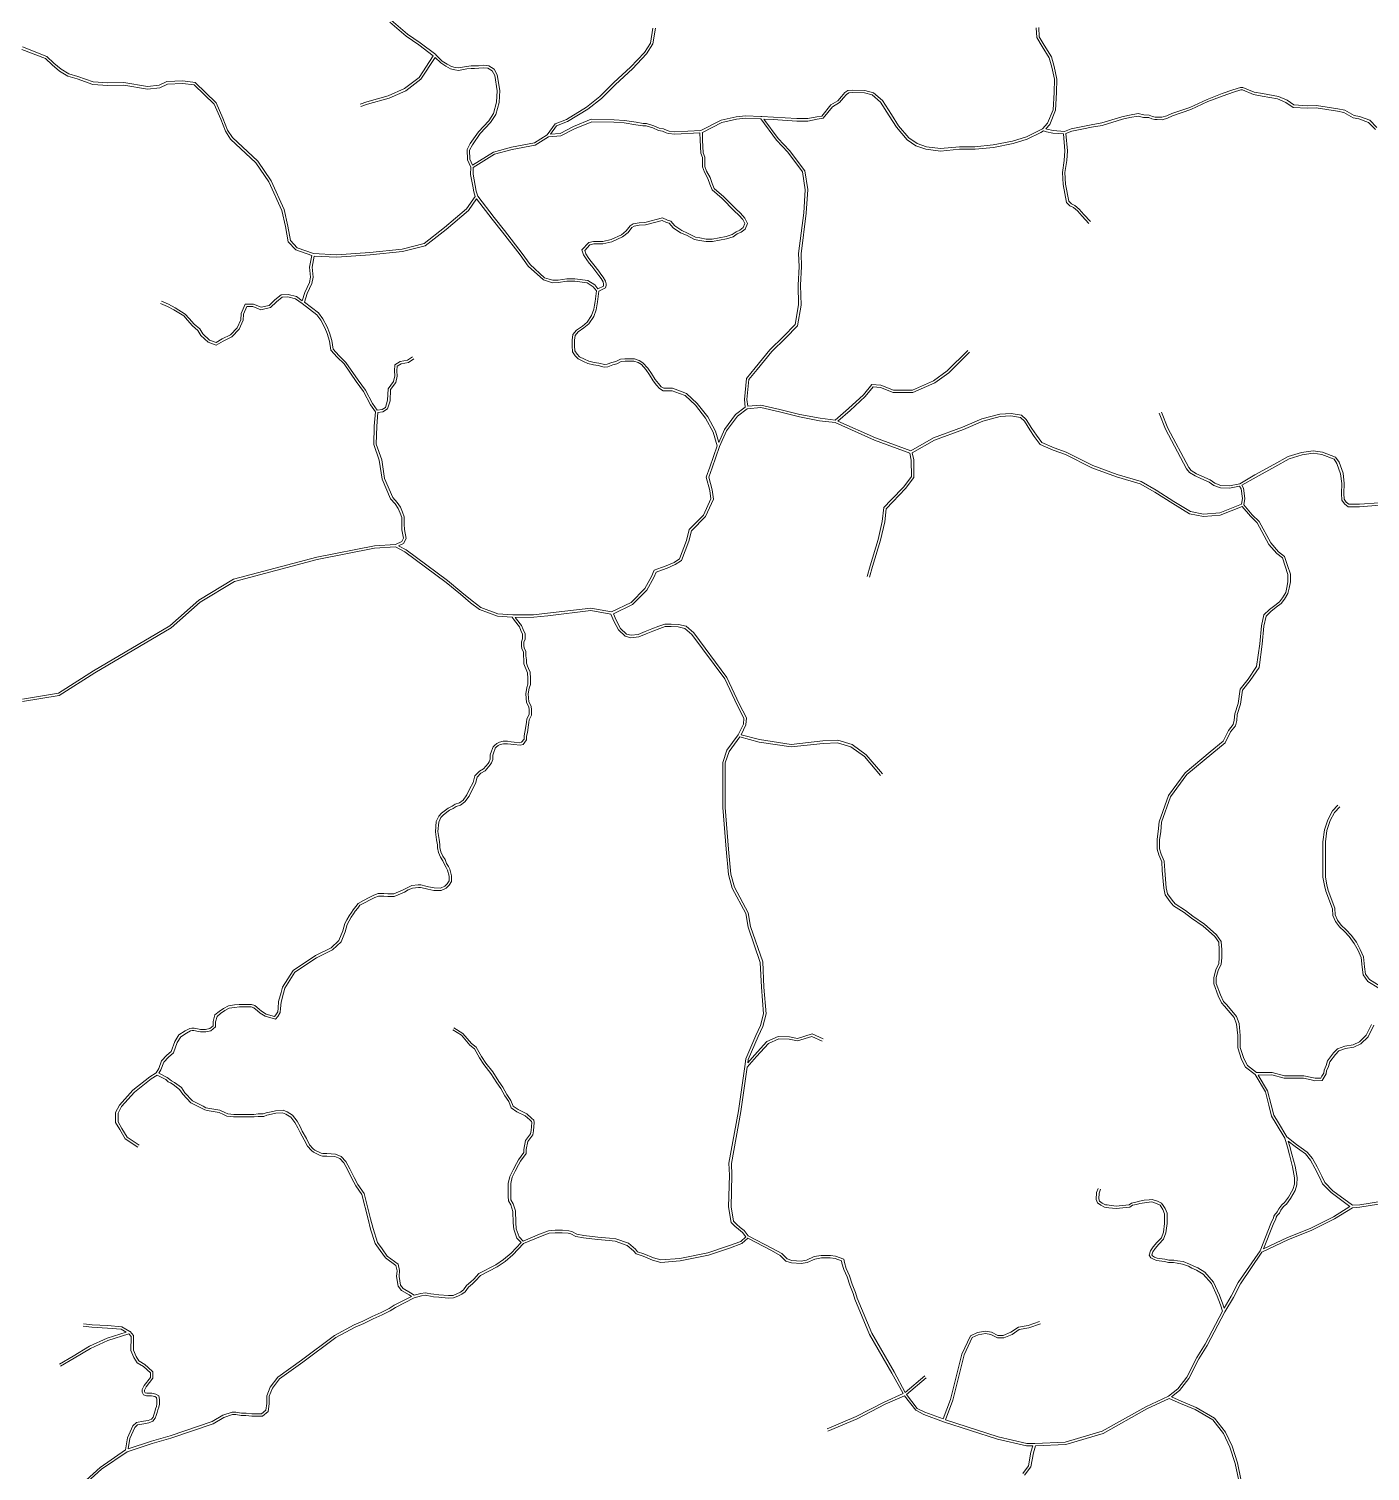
# Model space of a CAD drawing. Header units: millimetres. Extents: x 617885 to 663705, y 7172943 to 7234736.
# Drawn here: x 630747 to 634014, y 7219040 to 7222555 of the extents above; entities that cross this region are included whole.
import ezdxf

# ---------------------------------------------------------------- set-up
doc = ezdxf.new("R2010")
doc.units = ezdxf.units.MM
doc.layers.add('VIAS', color=7, linetype='Continuous', lineweight=5)

msp = doc.modelspace()

# ---------------------------------------------------------------- linework, layer by layer
at = {"layer": 'VIAS', "color": 253}
for points in [[(631626.1, 7222570.7), (631665.8, 7222536.7), (631697, 7222515.9), (631732.1, 7222488.7), (631697.5, 7222436.4), (631662.4, 7222408.9), (631622.3, 7222391.1), (631569.9, 7222376.7), (631553.9, 7222370.7)], [(631629.8, 7222575.5), (631669.4, 7222541.5), (631700.5, 7222520.8), (631738, 7222491.7), (631738.2, 7222491.5), (631754.1, 7222476.1), (631765.7, 7222468.6), (631776.2, 7222463.1), (631785.7, 7222460.6), (631793.8, 7222459.2), (631813.1, 7222462.7), (631824.3, 7222464.3), (631832.3, 7222464.3), (631842.5, 7222464.8), (631854.8, 7222465.9), (631867.1, 7222464.2), (631880.3, 7222456.7), (631887.9, 7222442.5), (631893.9, 7222404), (631892.5, 7222375.1), (631884.4, 7222346), (631871.9, 7222326.5), (631846.7, 7222299.7), (631827.5, 7222272.2), (631820.6, 7222259), (631821.6, 7222236.7), (631827.8, 7222222.6), (631878.6, 7222254.3), (631923, 7222266.4), (631978.4, 7222277), (632009.4, 7222296.3), (632028.9, 7222323), (632056.5, 7222333.8), (632105.4, 7222364), (632138, 7222389.6), (632172, 7222423.6), (632213, 7222461.1), (632246.8, 7222497.2), (632261.6, 7222519.9), (632267.3, 7222556.6)], [(632273.3, 7222556), (632267.3, 7222517.7), (632251.6, 7222493.5), (632217.2, 7222456.8), (632176.1, 7222419.2), (632142, 7222385.1), (632108.8, 7222359.1), (632059.2, 7222328.4), (632032.7, 7222318.1), (632017.8, 7222297.7), (632041.4, 7222299.9), (632073.4, 7222316.8), (632117.1, 7222334.1), (632172.5, 7222333.2), (632197.9, 7222331.4), (632226.7, 7222326.9), (632243.5, 7222324.2), (632251.8, 7222324.2), (632269.5, 7222318.6), (632282.8, 7222312.4), (632292.6, 7222310.7), (632301.7, 7222307), (632306.7, 7222305.3), (632320.5, 7222303.6), (632383.7, 7222306.9), (632433.5, 7222332.2), (632470.2, 7222340.2), (632493.7, 7222343), (632529.8, 7222340.9), (632532.9, 7222340.8), (632560.6, 7222339.6), (632618.2, 7222335.8), (632644.4, 7222335.8), (632666.3, 7222340.2), (632678.5, 7222342.2), (632700.3, 7222369.4), (632718, 7222379.4), (632726.5, 7222390), (632734.6, 7222399.2), (632742.2, 7222404.3), (632754.2, 7222405.5), (632783.4, 7222404.6), (632804.6, 7222398.9), (632826.1, 7222380.2), (632848.1, 7222345.5), (632865.5, 7222318.5), (632890.7, 7222289), (632910.7, 7222274.8), (632933.5, 7222267.4), (632967.7, 7222262.6), (633013.9, 7222267.3), (633051.7, 7222267.3), (633096.2, 7222271.6), (633143.3, 7222280.7), (633177, 7222291.3), (633209.6, 7222307.4), (633216.5, 7222311.2), (633228.8, 7222324.7), (633242.4, 7222357.5), (633244.4, 7222399.6), (633245.4, 7222431.8), (633239, 7222461.5), (633232.7, 7222483.7), (633215.6, 7222511.4), (633202.2, 7222533.7), (633201.1, 7222556.9)], [(633224, 7222310.6), (633234, 7222321.5), (633248.3, 7222356.2), (633250.4, 7222399.4), (633251.4, 7222432.3), (633244.8, 7222463), (633238.2, 7222486.1), (633220.7, 7222514.5), (633208.2, 7222535.5), (633207.1, 7222557.6)], [(631070.1, 7221891), (631087.1, 7221883.4), (631103.3, 7221874.9), (631128.1, 7221859.6), (631137.8, 7221848.9), (631149.9, 7221835), (631163.3, 7221823.5), (631170.8, 7221811.3), (631187, 7221796), (631203, 7221790.1), (631217.8, 7221798.9), (631238.1, 7221809), (631254.3, 7221826.1), (631263.2, 7221845.8), (631264.2, 7221860.7), (631273.6, 7221883.7), (631294, 7221883.7), (631312.5, 7221876.3), (631332.4, 7221880.6), (631346, 7221894.3), (631361.9, 7221906.2), (631378.3, 7221907.2), (631399, 7221902.3), (631413.1, 7221892.1), (631419.4, 7221911.9), (631430.6, 7221936.1), (631433.2, 7221949.6), (631430.8, 7221973.6), (631436.2, 7222002.2), (631397.5, 7222015.7), (631378.6, 7222035.6), (631372.2, 7222072.9), (631362.9, 7222112.2), (631331.8, 7222181.6), (631299.8, 7222228), (631238.5, 7222286), (631225.8, 7222305.1), (631214.3, 7222334.3), (631198, 7222370.9), (631149.5, 7222418.3), (631121.5, 7222421.6), (631084.5, 7222420), (631066, 7222411.2), (631036.1, 7222407.9), (630978, 7222417.6), (630939.5, 7222416.8), (630902.7, 7222419.2), (630864.5, 7222433), (630841.7, 7222439.5), (630821.8, 7222451.1), (630803.8, 7222466.6), (630787.3, 7222482.4), (630730.1, 7222504.6)], [(631556, 7222365.1), (631571.8, 7222371), (631624.3, 7222385.4), (631665.5, 7222403.7), (631702, 7222432.3), (631736.6, 7222484.7), (631750.4, 7222471.4), (631762.7, 7222463.4), (631774, 7222457.4), (631784.4, 7222454.7), (631793.9, 7222453.1), (631814.1, 7222456.8), (631824.8, 7222458.3), (631832.4, 7222458.3), (631842.9, 7222458.8), (631854.6, 7222459.8), (631865.2, 7222458.4), (631875.9, 7222452.4), (631882.1, 7222440.6), (631887.8, 7222403.6), (631886.5, 7222376.1), (631878.9, 7222348.5), (631867.2, 7222330.2), (631842, 7222303.5), (631822.3, 7222275.4), (631814.5, 7222260.3), (631815.6, 7222235.3), (631823.5, 7222217.6), (631822.9, 7222199.6), (631828.6, 7222171.3), (631831.1, 7222157.5), (631834.3, 7222146.1), (631813.4, 7222116.3), (631759.5, 7222070.7), (631709.9, 7222031.5), (631656.4, 7222017.9), (631577.9, 7222009.6), (631496.8, 7222003.8), (631440.2, 7222007.1), (631400.8, 7222020.9), (631384.2, 7222038.4), (631378.1, 7222074.1), (631368.6, 7222114.1), (631337.1, 7222184.5), (631304.4, 7222232), (631243.1, 7222289.9), (631231.1, 7222307.9), (631219.8, 7222336.6), (631203, 7222374.4), (631152.3, 7222424), (631121.7, 7222427.6), (631083, 7222425.9), (631064.4, 7222417), (631036.3, 7222413.9), (630978.4, 7222423.6), (630939.6, 7222422.8), (630903.9, 7222425.1), (630866.3, 7222438.7), (630844.1, 7222445.1), (630825.3, 7222456), (630807.8, 7222471.1), (630790.5, 7222487.5), (630731.7, 7222510.4)], [(633034, 7221771.1), (632983.7, 7221720.9), (632950.6, 7221696.8), (632899.5, 7221674.3), (632853.3, 7221674.3), (632822.8, 7221686.4), (632800.9, 7221688.1), (632780.2, 7221662.6), (632743.7, 7221629.2), (632711.1, 7221601.1), (632674.3, 7221605.5), (632625.5, 7221614.6), (632576.7, 7221626.8), (632530.3, 7221637.6), (632498.2, 7221634.8), (632496.2, 7221651.5), (632501, 7221700), (632520.9, 7221724.6), (632556.8, 7221768.3), (632589.9, 7221800.4), (632619.6, 7221830.8), (632628.1, 7221881.5), (632626.7, 7221929.8), (632629.5, 7221975.2), (632628.1, 7222006.7), (632640.4, 7222105.6), (632644.3, 7222162.7), (632637.2, 7222208.8), (632600.3, 7222258), (632572.6, 7222287.4), (632537.6, 7222334.6), (632560.3, 7222333.6), (632618, 7222329.8), (632645, 7222329.8), (632667.4, 7222334.3), (632681.8, 7222336.7), (632704.3, 7222364.8), (632722, 7222374.7), (632731.1, 7222386.2), (632738.6, 7222394.7), (632744.3, 7222398.5), (632754.4, 7222399.5), (632782.5, 7222398.7), (632801.7, 7222393.5), (632821.5, 7222376.3), (632843.1, 7222342.3), (632860.6, 7222314.9), (632886.6, 7222284.5), (632908, 7222269.4), (632932.1, 7222261.5), (632967.6, 7222256.5), (633014.2, 7222261.3), (633052, 7222261.3), (633097, 7222265.6), (633144.8, 7222274.9), (633179.2, 7222285.8), (633212.4, 7222302.1), (633218.8, 7222305.7), (633225.8, 7222304), (633241.4, 7222300.6), (633267.3, 7222298.6), (633270.7, 7222257.1), (633269.2, 7222234.1), (633264.9, 7222204.7), (633266.5, 7222174.9), (633274.9, 7222131.6), (633282.9, 7222123), (633291.8, 7222119.1), (633301.5, 7222110.9), (633312.8, 7222098), (633329.1, 7222080.6)], [(634031.1, 7222314.3), (634013.6, 7222331.8), (633988.1, 7222341.3), (633975.1, 7222343.3), (633952.7, 7222356.6), (633935.8, 7222359.8), (633883.4, 7222368), (633862.1, 7222367), (633828.7, 7222369.2), (633811.9, 7222380.4), (633790.8, 7222389.8), (633752.6, 7222396.7), (633732.3, 7222400.1), (633704.6, 7222411.6), (633698.4, 7222411.8), (633679.9, 7222406.1), (633654, 7222397.2), (633617, 7222382.7), (633575.3, 7222363.3), (633531, 7222348.4), (633518.9, 7222342.9), (633506.9, 7222339.2), (633495.5, 7222339.6), (633490.9, 7222339.6), (633484, 7222341.2), (633476.3, 7222344.4), (633462.9, 7222344.8), (633449.4, 7222348), (633428, 7222344.4), (633409.8, 7222339.9), (633360.6, 7222325.3), (633334.7, 7222320.9), (633314.8, 7222316.4), (633285.8, 7222310.9), (633269.6, 7222304.4), (633242.3, 7222306.5), (633227.2, 7222309.9), (633224, 7222310.6)], [(634027.4, 7222309.5), (634010.2, 7222326.7), (633986.6, 7222335.5), (633973.1, 7222337.6), (633950.6, 7222350.9), (633934.8, 7222353.8), (633883.1, 7222361.9), (633862, 7222361), (633826.7, 7222363.3), (633809, 7222375.1), (633789, 7222384), (633751.6, 7222390.8), (633730.6, 7222394.3), (633703.3, 7222405.6), (633699.2, 7222405.7), (633681.8, 7222400.4), (633656, 7222391.5), (633619.4, 7222377.2), (633577.5, 7222357.7), (633533.2, 7222342.8), (633521.1, 7222337.3), (633507.7, 7222333.1), (633495.3, 7222333.6), (633490.2, 7222333.6), (633482.2, 7222335.5), (633475, 7222338.4), (633462.1, 7222338.9), (633449.2, 7222341.9), (633429.2, 7222338.5), (633411.4, 7222334.1), (633362, 7222319.4), (633335.9, 7222315), (633316, 7222310.6), (633287.5, 7222305.1), (633273.2, 7222299.4), (633276.8, 7222257.1), (633275.2, 7222233.5), (633270.9, 7222204.4), (633272.5, 7222175.7), (633280.4, 7222134.5), (633286.5, 7222128), (633295, 7222124.3), (633305.8, 7222115.2), (633317.3, 7222102), (633333.5, 7222084.7)], [(632381.6, 7222300.8), (632320.3, 7222297.6), (632305.4, 7222299.5), (632299.7, 7222301.4), (632290.9, 7222304.9), (632280.9, 7222306.7), (632267.3, 7222313), (632250.9, 7222318.2), (632243, 7222318.2), (632225.8, 7222320.9), (632197.2, 7222325.4), (632172.3, 7222327.2), (632118.2, 7222328.1), (632075.9, 7222311.3), (632043.2, 7222294.1), (632012.5, 7222291.2), (631980.7, 7222271.3), (631924.4, 7222260.6), (631881, 7222248.8), (631829.4, 7222216.5), (631829, 7222200.1), (631834.5, 7222172.5), (631837, 7222158.8), (631840.3, 7222146.9), (631880.7, 7222094.5), (631905.3, 7222063.2), (631948.3, 7222007.1), (631968, 7221980.1), (632003.5, 7221948.2), (632014.8, 7221944.5), (632023.2, 7221942), (632036.6, 7221942.4), (632057.5, 7221945.4), (632077.3, 7221945.5), (632108.8, 7221941.1), (632125.7, 7221930.7), (632133.4, 7221921.1), (632146.6, 7221927.7), (632147, 7221929.4), (632147, 7221932.3), (632145.8, 7221937.8), (632141.2, 7221946.3), (632135.7, 7221953.1), (632130.8, 7221960.1), (632118.4, 7221976), (632112.1, 7221983.7), (632106.4, 7221991.5), (632098.5, 7222003.8), (632094.3, 7222016.3), (632110.8, 7222033.6), (632122.4, 7222036.7), (632144.8, 7222036.7), (632165.1, 7222041.4), (632190.3, 7222053), (632202.2, 7222062.2), (632211.4, 7222074.9), (632219.4, 7222079.7), (632233.4, 7222081.9), (632247.9, 7222082.6), (632290.6, 7222093.8), (632302.5, 7222088.5), (632310.5, 7222085.8), (632320.7, 7222074.4), (632337.3, 7222063.1), (632351.4, 7222057), (632370.7, 7222046.8), (632381.4, 7222045), (632397.1, 7222042), (632411.9, 7222042), (632445.3, 7222048.6), (632460.1, 7222053.4), (632469.8, 7222060), (632479, 7222064.3), (632486.7, 7222070.4), (632490.8, 7222080.1), (632486, 7222090.2), (632476.6, 7222100.8), (632464.9, 7222111.2), (632435.9, 7222140.8), (632411.4, 7222162.1), (632405.7, 7222176), (632401.1, 7222189.8), (632392.6, 7222205.2), (632387.7, 7222218.3), (632387.7, 7222240.8), (632383.9, 7222251.5), (632382.3, 7222283), (632381.6, 7222300.8)], [(632529.8, 7222334.9), (632493.8, 7222337), (632471.2, 7222334.2), (632435.5, 7222326.5), (632387.6, 7222302.2), (632388.3, 7222283.2), (632389.8, 7222252.7), (632393.7, 7222241.8), (632393.7, 7222219.4), (632398.1, 7222207.7), (632406.6, 7222192.2), (632411.3, 7222178.1), (632416.5, 7222165.7), (632440, 7222145.2), (632469.1, 7222115.6), (632480.8, 7222105.1), (632491.1, 7222093.5), (632497.4, 7222080.2), (632491.6, 7222066.6), (632482.1, 7222059.1), (632472.8, 7222054.8), (632462.8, 7222047.9), (632446.8, 7222042.8), (632412.5, 7222036), (632396.6, 7222036), (632380.3, 7222039.1), (632368.8, 7222041), (632348.8, 7222051.6), (632334.4, 7222057.8), (632316.7, 7222069.9), (632307.1, 7222080.7), (632300.3, 7222082.9), (632290.1, 7222087.5), (632248.8, 7222076.7), (632234, 7222076), (632221.5, 7222074), (632215.5, 7222070.4), (632206.6, 7222058), (632193.4, 7222047.8), (632167, 7222035.7), (632145.5, 7222030.7), (632123.2, 7222030.7), (632113.9, 7222028.2), (632101.1, 7222014.8), (632103.9, 7222006.4), (632111.3, 7221994.9), (632116.8, 7221987.4), (632123, 7221979.8), (632135.7, 7221963.7), (632140.5, 7221956.7), (632146.2, 7221949.6), (632151.4, 7221940), (632153, 7221933), (632153, 7221928.8), (632152, 7221923.6), (632135.3, 7221915.3), (632132.3, 7221889.5), (632130.5, 7221879.7), (632128.7, 7221869.7), (632123.2, 7221853.2), (632111.2, 7221835.7), (632099.2, 7221825.6), (632085.3, 7221816), (632078.1, 7221807.3), (632076.5, 7221795.9), (632076.5, 7221782), (632077.3, 7221769.7), (632082.9, 7221761.7), (632088.6, 7221755.1), (632100.4, 7221749.3), (632110.8, 7221744.9), (632123.7, 7221741.5), (632135.2, 7221739.7), (632149, 7221736.3), (632156.1, 7221737.1), (632167.4, 7221741.4), (632177, 7221744), (632187.9, 7221749.5), (632199.2, 7221750.4), (632222, 7221750.4), (632233.4, 7221746.6), (632242.9, 7221740.9), (632254.9, 7221728), (632263.9, 7221714.5), (632272.7, 7221700.4), (632280.5, 7221690), (632287.2, 7221682.5), (632294, 7221678.7), (632315.1, 7221678.7), (632334.2, 7221671.4), (632348.9, 7221665.9), (632375.1, 7221641.4), (632400.6, 7221609.4), (632419.7, 7221573.8), (632427.5, 7221546.8), (632441.4, 7221578.3), (632468.7, 7221614.7), (632492.3, 7221632.9), (632490.2, 7221651.5), (632495.2, 7221702.4), (632516.2, 7221728.4), (632552.4, 7221772.4), (632585.7, 7221804.6), (632614, 7221833.7), (632622.1, 7221881.9), (632620.7, 7221929.9), (632623.4, 7221975.3), (632622.1, 7222007), (632634.5, 7222106.2), (632638.3, 7222162.5), (632631.5, 7222206.4), (632595.7, 7222254.1), (632568, 7222283.5), (632529.8, 7222334.9)], [(632531.5, 7222340.8), (632531.6, 7222340.8)], [(632381.5, 7222303.8), (632381.5, 7222303.9)], [(632384.7, 7222301), (632384.6, 7222301)], [(631684.9, 7221750.1), (631671.6, 7221741.5), (631653.7, 7221738.6), (631644.3, 7221732.3), (631643.7, 7221721.3), (631644.4, 7221708.4), (631641.2, 7221692.4), (631627.9, 7221675.4), (631626.9, 7221648.4), (631620.9, 7221628.3), (631609.5, 7221621.6), (631596.9, 7221619.3), (631594.4, 7221586.4), (631593.1, 7221542.3), (631606.5, 7221504.6), (631613.3, 7221458.5), (631633.3, 7221412.4), (631644.2, 7221400.4), (631651.9, 7221388.9), (631657.4, 7221376.4), (631661.3, 7221365.2), (631661.3, 7221347.2), (631661.8, 7221334.2), (631666.2, 7221312.2), (631659.9, 7221300.3), (631647.7, 7221294.9), (631666.1, 7221285.3), (631767.2, 7221210.3), (631802.1, 7221181.1), (631826.6, 7221160.4), (631847.9, 7221144.7), (631889.5, 7221129), (631925.7, 7221126.4), (631976.5, 7221126.6), (632010.7, 7221130.3), (632115.8, 7221142.8), (632166.7, 7221133.7), (632214.1, 7221156.8), (632247.8, 7221190.3), (632264, 7221220.1), (632270.6, 7221235.5), (632288.3, 7221242.1), (632299.5, 7221246.2), (632318.7, 7221254.3), (632332.1, 7221262.9), (632349.1, 7221308), (632355.4, 7221334.3), (632390.6, 7221369.4), (632408.5, 7221409.1), (632405.5, 7221429.6), (632397.1, 7221462.2), (632405.7, 7221486.6), (632423.8, 7221538.1), (632414.1, 7221571.5), (632395.6, 7221606.1), (632370.7, 7221637.3), (632345.7, 7221660.7), (632332.1, 7221665.8), (632314, 7221672.7), (632292.5, 7221672.7), (632283.4, 7221677.7), (632275.9, 7221686.2), (632267.7, 7221697), (632258.8, 7221711.3), (632250.1, 7221724.3), (632239.1, 7221736.2), (632230.9, 7221741.1), (632221, 7221744.4), (632199.4, 7221744.4), (632189.5, 7221743.6), (632179.1, 7221738.4), (632169.2, 7221735.7), (632157.5, 7221731.2), (632148.6, 7221730.2), (632134, 7221733.8), (632122.5, 7221735.6), (632108.9, 7221739.3), (632097.9, 7221743.8), (632084.9, 7221750.3), (632078.2, 7221758), (632071.4, 7221767.6), (632070.5, 7221781.8), (632070.5, 7221796.3), (632072.4, 7221809.8), (632081.2, 7221820.5), (632095.6, 7221830.4), (632106.7, 7221839.8), (632117.7, 7221855.9), (632122.9, 7221871.2), (632124.6, 7221880.8), (632126.3, 7221890.4), (632129.4, 7221916.4), (632121.6, 7221926.1), (632106.8, 7221935.4), (632076.9, 7221939.5), (632057.9, 7221939.4), (632037.1, 7221936.4), (632022.5, 7221936), (632013, 7221938.7), (632000.4, 7221942.8), (631963.6, 7221976.1), (631943.5, 7222003.5), (631900.5, 7222059.5), (631875.9, 7222090.8), (631837.7, 7222140.4), (631817.9, 7222112.2), (631763.3, 7222066), (631712.6, 7222025.9), (631657.5, 7222012), (631578.4, 7222003.7), (631496.9, 7221997.8), (631442.1, 7222001), (631436.8, 7221973.4), (631439.3, 7221949.3), (631436.3, 7221934.2), (631425, 7221909.7), (631418.2, 7221888.4), (631452.5, 7221862.2), (631463.3, 7221847.6), (631473.8, 7221828.5), (631479.5, 7221814.1), (631485.3, 7221795), (631488, 7221774.1), (631502.3, 7221758.9), (631519.4, 7221741.8), (631548.8, 7221698.5), (631566.9, 7221673.8), (631584.2, 7221641.8), (631595.5, 7221625.1), (631607.3, 7221627.3), (631615.8, 7221632.2), (631620.9, 7221649.4), (631622, 7221677.6), (631635.6, 7221695), (631638.4, 7221708.8), (631637.7, 7221721.3), (631638.5, 7221735.6), (631651.5, 7221744.3), (631669.4, 7221747.3), (631681.6, 7221755.1)], [(630731.3, 7220921.3), (630818.9, 7220935.9), (630904.6, 7220990.4), (631090.3, 7221099.8), (631160.8, 7221162.4), (631245.6, 7221213.6), (631448.3, 7221267), (631588.6, 7221294.7), (631640.1, 7221298.1), (631655.6, 7221304.9), (631659.9, 7221313.1), (631655.9, 7221333.5), (631655.3, 7221347.1), (631655.3, 7221364.1), (631651.8, 7221374.2), (631646.6, 7221386), (631639.5, 7221396.7), (631628.2, 7221409.1), (631607.5, 7221456.9), (631600.7, 7221503.1), (631587, 7221541.3), (631588.4, 7221586.7), (631591, 7221621), (631579, 7221638.7), (631561.8, 7221670.6), (631543.9, 7221695), (631514.8, 7221738), (631498, 7221754.7), (631482.3, 7221771.4), (631479.4, 7221793.7), (631473.9, 7221812.1), (631468.3, 7221825.9), (631458.2, 7221844.4), (631448.2, 7221857.9), (631412.9, 7221884.9), (631396.5, 7221896.7), (631377.8, 7221901.2), (631364.1, 7221900.3), (631349.9, 7221889.7), (631335.4, 7221875.2), (631312, 7221870.1), (631292.9, 7221877.7), (631277.6, 7221877.7), (631270.1, 7221859.4), (631269.2, 7221844.3), (631259.3, 7221822.7), (631241.7, 7221804.1), (631220.7, 7221793.6), (631203.5, 7221783.5), (631183.8, 7221790.8), (631166.1, 7221807.5), (631158.7, 7221819.6), (631145.7, 7221830.7), (631133.3, 7221844.9), (631124.3, 7221854.9), (631100.3, 7221869.7), (631084.5, 7221878), (631067.7, 7221885.5)], [(633038.3, 7221766.9), (632987.7, 7221716.3), (632953.6, 7221691.6), (632900.7, 7221668.3), (632852.1, 7221668.3), (632821.4, 7221680.5), (632803.6, 7221681.9), (632784.6, 7221658.5), (632747.7, 7221624.7), (632717.6, 7221598.8), (632809.5, 7221557.9), (632895.2, 7221526.4), (632950.8, 7221557.9), (633021.3, 7221583.9), (633068.8, 7221603.8), (633112, 7221615.8), (633139.6, 7221617.2), (633165.1, 7221613), (633176.8, 7221602.7), (633190.5, 7221580.8), (633201.3, 7221564.7), (633214.3, 7221546.5), (633244.5, 7221533.4), (633274.2, 7221522.6), (633339, 7221490.2), (633398.2, 7221468.7), (633456.4, 7221451.1), (633493.2, 7221430.7), (633536.5, 7221402.5), (633576.4, 7221378.4), (633608.4, 7221372.2), (633647.9, 7221375.4), (633701.1, 7221396), (633703.3, 7221409.7), (633700, 7221433.6), (633696.3, 7221439.9), (633672.2, 7221435.2), (633649.9, 7221435.9), (633633.3, 7221441.9), (633622.1, 7221450), (633601.7, 7221458.7), (633588.4, 7221465.1), (633574.3, 7221473.5), (633567.4, 7221482.2), (633516, 7221579.1), (633500.7, 7221618.2)], [(632789.1, 7221220.1), (632796.5, 7221245.8), (632815.8, 7221310), (632825.8, 7221353.9), (632829.6, 7221387.8), (632847.5, 7221406.5), (632878.1, 7221438.1), (632896.9, 7221463.3), (632896.7, 7221503.2), (632892.9, 7221520.8), (632807.2, 7221552.4), (632711.2, 7221595), (632673.4, 7221599.5), (632624.3, 7221608.7), (632575.3, 7221621), (632529.9, 7221631.6), (632496.6, 7221628.7), (632473, 7221610.5), (632446.6, 7221575.3), (632429.8, 7221536.9), (632411.3, 7221484.7), (632403.4, 7221461.9), (632411.4, 7221430.8), (632414.7, 7221408.2), (632395.6, 7221365.9), (632360.9, 7221331.2), (632354.9, 7221306.2), (632337, 7221258.9), (632321.5, 7221249), (632301.7, 7221240.6), (632290.4, 7221236.5), (632275.1, 7221230.8), (632269.4, 7221217.5), (632252.6, 7221186.7), (632217.7, 7221151.8), (632171, 7221129.1), (632177.6, 7221113.8), (632188.3, 7221093.5), (632202.7, 7221079.7), (632214.1, 7221076.7), (632231.6, 7221078.8), (632248.6, 7221085.9), (632264.9, 7221092.7), (632281.8, 7221098.9), (632296.3, 7221104.1), (632312, 7221104.1), (632329.7, 7221102.9), (632348, 7221098.8), (632366.8, 7221082.4), (632447.3, 7220974), (632477.5, 7220909.4), (632495, 7220875.7), (632493.5, 7220858.6), (632481.9, 7220834.2), (632527, 7220822.3), (632603.7, 7220810.9), (632681.2, 7220819.2), (632717.4, 7220820.7), (632752.3, 7220810.2), (632787.1, 7220785.7), (632826.6, 7220738.7)], [(634036.1, 7221399.8), (633988.4, 7221396), (633962.8, 7221396), (633956.4, 7221400.8), (633951.4, 7221408.3), (633950.5, 7221422.6), (633951.5, 7221446.5), (633948.5, 7221471.9), (633938.7, 7221498.3), (633930.4, 7221510.9), (633898.7, 7221522.7), (633875.7, 7221526.6), (633847.4, 7221522.4), (633814.4, 7221512.2), (633779.4, 7221492.6), (633733.9, 7221467.6), (633696.8, 7221446.1), (633671.7, 7221441.3), (633651, 7221441.9), (633636.1, 7221447.3), (633625.1, 7221455.2), (633604.1, 7221464.2), (633591.2, 7221470.4), (633578.3, 7221478.1), (633572.4, 7221485.5), (633521.5, 7221581.6), (633506.3, 7221620.3)], [(633357.3, 7219726.8), (633353.9, 7219717.3), (633353.3, 7219702.9), (633355.5, 7219697.2), (633361.7, 7219692.9), (633369.6, 7219689), (633374, 7219688.4), (633379, 7219687.7), (633395.6, 7219685.6), (633403, 7219686.2), (633427, 7219689), (633433.3, 7219693.1), (633443.7, 7219695.4), (633452.2, 7219697.5), (633463.7, 7219699.7), (633475.9, 7219701.1), (633483.7, 7219701.9), (633496.5, 7219697.4), (633506.5, 7219692.7), (633510.6, 7219687), (633515, 7219679.7), (633519.6, 7219668.3), (633519.6, 7219642.8), (633516.7, 7219620.3), (633511.2, 7219604.7), (633499.5, 7219593), (633490.7, 7219582.6), (633484.9, 7219574.1), (633482.6, 7219566.8), (633484.3, 7219564.1), (633489.1, 7219561.2), (633495.3, 7219558.7), (633501, 7219558.2), (633514.2, 7219556.4), (633524.1, 7219554.2), (633535.9, 7219554.2), (633545.1, 7219552.5), (633558.9, 7219550.2), (633574.5, 7219544.4), (633583, 7219539.9), (633594.3, 7219534.8), (633611.8, 7219524.3), (633633.2, 7219500.1), (633647.5, 7219468.8), (633655.9, 7219446.6), (633659, 7219436.9), (633675.9, 7219465.7), (633693.3, 7219499.5), (633746.2, 7219576.8), (633772.4, 7219643.4), (633778.8, 7219657), (633779.9, 7219661.3), (633783.3, 7219666.2), (633786.1, 7219669.2), (633788.2, 7219671.8), (633791.7, 7219679.1), (633799.2, 7219688.7), (633806, 7219694.1), (633815.4, 7219707.3), (633825.9, 7219726.1), (633830.2, 7219738.7), (633830.5, 7219754.4), (633825.5, 7219781.3), (633817.8, 7219810.9), (633812.9, 7219829), (633806.4, 7219851.2), (633785.7, 7219885.7), (633774.5, 7219904.7), (633767.7, 7219931.2), (633759.1, 7219964.4), (633734, 7220005.9), (633710.8, 7220024.4), (633701.4, 7220043.2), (633692.1, 7220070.9), (633692.1, 7220101.3), (633689.2, 7220129.3), (633683.5, 7220145), (633668.8, 7220162.6), (633659.8, 7220173), (633652, 7220180.8), (633644.2, 7220198), (633633.5, 7220227.1), (633633.5, 7220243), (633638.2, 7220261.7), (633645.6, 7220276.6), (633647, 7220290.9), (633647, 7220310.2), (633645.6, 7220328.7), (633635.7, 7220342.8), (633621, 7220356.1), (633607.6, 7220368), (633579.1, 7220387.4), (633561.1, 7220400.9), (633535.2, 7220417.7), (633527.4, 7220427.1), (633514.9, 7220444.2), (633511.7, 7220460.1), (633507.9, 7220503.3), (633506.8, 7220524.9), (633499.6, 7220541.4), (633495.2, 7220555.7), (633495.2, 7220579.6), (633498.4, 7220598.7), (633500.5, 7220622.2), (633522.9, 7220686.2), (633563.5, 7220741.6), (633625, 7220792.4), (633656.1, 7220818.5), (633669.3, 7220844.8), (633681, 7220859.1), (633683.4, 7220870.1), (633684.8, 7220884.9), (633692.7, 7220910.2), (633698.1, 7220945.2), (633717.1, 7220969.6), (633737.9, 7221000.7), (633745.8, 7221055.7), (633749.8, 7221099.5), (633755.3, 7221126.6), (633769, 7221139.3), (633782, 7221149.5), (633793.6, 7221158.5), (633800.7, 7221168.2), (633808.7, 7221180.6), (633811.3, 7221192.9), (633814, 7221207.3), (633814, 7221225), (633807.7, 7221244.8), (633800.6, 7221265.1), (633787.3, 7221275.8), (633767.5, 7221298.3), (633738.8, 7221350.5), (633722.8, 7221366.6), (633702.9, 7221390.2), (633649.3, 7221369.5), (633608.1, 7221366.2), (633574.2, 7221372.7), (633533.4, 7221397.5), (633490.1, 7221425.5), (633454.1, 7221445.6), (633396.3, 7221463), (633336.6, 7221484.7), (633271.9, 7221517), (633242.2, 7221527.8), (633210.4, 7221541.7), (633196.3, 7221561.2), (633185.5, 7221577.5), (633172.2, 7221598.7), (633162.4, 7221607.3), (633139.3, 7221611.2), (633112.9, 7221609.9), (633070.8, 7221598.1), (633023.5, 7221578.3), (632953.3, 7221552.4), (632898.9, 7221521.6), (632902.7, 7221503.9), (632902.9, 7221461.3), (632882.7, 7221434.2), (632851.8, 7221402.3), (632835.4, 7221385.1), (632831.8, 7221352.9), (632821.6, 7221308.5), (632802.3, 7221244.1), (632794.9, 7221218.4)], [(634038.2, 7221393.9), (633988.6, 7221390), (633960.8, 7221390), (633952, 7221396.7), (633945.5, 7221406.3), (633944.5, 7221422.6), (633945.4, 7221446.3), (633942.6, 7221470.5), (633933.3, 7221495.6), (633926.4, 7221505.9), (633897.1, 7221516.9), (633875.6, 7221520.5), (633848.7, 7221516.5), (633816.8, 7221506.6), (633782.3, 7221487.4), (633736.8, 7221462.4), (633701.9, 7221442.2), (633705.8, 7221435.6), (633709.4, 7221409.7), (633707, 7221394.7), (633727.2, 7221370.6), (633743.7, 7221354.1), (633772.5, 7221301.8), (633791.4, 7221280.1), (633805.7, 7221268.7), (633813.4, 7221246.7), (633820, 7221225.9), (633820, 7221206.8), (633817.2, 7221191.7), (633814.3, 7221178.2), (633805.7, 7221164.8), (633798, 7221154.3), (633785.7, 7221144.8), (633772.9, 7221134.7), (633760.8, 7221123.5), (633755.7, 7221098.7), (633751.7, 7221055), (633743.7, 7220998.5), (633722, 7220966.1), (633703.8, 7220942.7), (633698.6, 7220908.8), (633690.7, 7220883.7), (633689.4, 7220869.2), (633686.5, 7220856.4), (633674.3, 7220841.5), (633660.9, 7220814.7), (633628.8, 7220787.8), (633567.9, 7220737.5), (633528.3, 7220683.3), (633506.4, 7220620.9), (633504.3, 7220597.9), (633501.2, 7220579.1), (633501.2, 7220556.6), (633505.2, 7220543.5), (633512.8, 7220526.3), (633513.9, 7220503.7), (633517.7, 7220460.9), (633520.5, 7220446.7), (633532.1, 7220430.8), (633539.3, 7220422.2), (633564.5, 7220405.9), (633582.6, 7220392.3), (633611.3, 7220372.7), (633625, 7220360.6), (633640.2, 7220346.8), (633651.4, 7220330.8), (633653, 7220310.4), (633653, 7220290.6), (633651.4, 7220274.9), (633643.8, 7220259.6), (633639.5, 7220242.3), (633639.5, 7220228.2), (633649.8, 7220200.2), (633657, 7220184.3), (633664.2, 7220177.1), (633673.4, 7220166.5), (633688.7, 7220148), (633695.1, 7220130.7), (633698.1, 7220101.6), (633698.1, 7220071.9), (633706.9, 7220045.5), (633715.6, 7220028.3), (633737.4, 7220010.9), (633775.8, 7220011.2), (633806, 7220003.3), (633852.6, 7220003.3), (633872.3, 7219998.9), (633880.3, 7219997.1), (633894.3, 7219997.5), (633897.1, 7220002.6), (633901.8, 7220009.9), (633902.5, 7220016.8), (633906.9, 7220027.9), (633910.6, 7220039.8), (633925.4, 7220059), (633934.6, 7220068.9), (633952.8, 7220075.7), (633972.8, 7220078.6), (633988.5, 7220086.1), (634005, 7220101.9), (634017.6, 7220128.5)], [(630731.4, 7220915.2), (630821.1, 7220930.2), (630907.7, 7220985.3), (631093.9, 7221094.9), (631164.4, 7221157.5), (631247.9, 7221208), (631449.6, 7221261.1), (631589.3, 7221288.7), (631640.2, 7221292.1), (631662.9, 7221280.2), (631763.5, 7221205.6), (631798.3, 7221176.5), (631822.9, 7221155.7), (631845, 7221139.4), (631888.2, 7221123.1), (631924, 7221120.5), (631929.7, 7221112.6), (631941.8, 7221097.3), (631945.7, 7221088.6), (631949.6, 7221079.4), (631949.6, 7221068.3), (631947.1, 7221060.9), (631947.1, 7221051.2), (631948, 7221044), (631952, 7221036), (631952, 7221026.8), (631952.9, 7221017), (631952.9, 7221007.5), (631956.4, 7220998.8), (631958.8, 7220993.1), (631961.9, 7220985.4), (631962.7, 7220971.2), (631962.7, 7220957.8), (631960.3, 7220949.1), (631957.3, 7220934), (631959.2, 7220912.6), (631964.8, 7220902.3), (631965.6, 7220894.8), (631965.6, 7220883.6), (631960.2, 7220872.7), (631959.2, 7220864.8), (631958.3, 7220859.3), (631955.5, 7220840.8), (631953.6, 7220831.3), (631953.6, 7220823.8), (631947.4, 7220816), (631943.3, 7220814.7), (631929.2, 7220816.4), (631921.7, 7220817.4), (631913.2, 7220818.3), (631902.5, 7220818.3), (631893.5, 7220816.3), (631887.3, 7220813.2), (631881.4, 7220808.3), (631877.9, 7220804.8), (631876.8, 7220800.5), (631874.1, 7220794.1), (631871.1, 7220785.2), (631871.1, 7220775.1), (631868.6, 7220768.5), (631866.1, 7220764.3), (631854.6, 7220751), (631844.5, 7220745.5), (631833.3, 7220733.8), (631829.5, 7220717.7), (631820.4, 7220701.3), (631814, 7220687.6), (631805.1, 7220675.2), (631795.7, 7220668.4), (631785.6, 7220664.7), (631778, 7220660), (631768.7, 7220655.3), (631761.9, 7220650.5), (631752.5, 7220642.9), (631745.5, 7220635.9), (631739.5, 7220622.9), (631737.5, 7220598), (631740.4, 7220578.2), (631742.2, 7220566.4), (631742.2, 7220558.8), (631745.1, 7220547.1), (631750, 7220535.6), (631755.5, 7220527.2), (631759.2, 7220518), (631763.8, 7220510.6), (631766.5, 7220504.5), (631770.9, 7220489.3), (631770.9, 7220478.6), (631766, 7220471.3), (631760.1, 7220465.4), (631750.1, 7220460.4), (631734.1, 7220461), (631720.6, 7220463.7), (631714.1, 7220465.6), (631701.7, 7220468.4), (631695.6, 7220468.4), (631680.2, 7220466.5), (631668.5, 7220461.6), (631659.2, 7220456.1), (631635.9, 7220446.2), (631621.8, 7220446.2), (631611.6, 7220447.1), (631598, 7220447.1), (631587.1, 7220443.2), (631575.8, 7220437.5), (631561.8, 7220430.1), (631549.2, 7220423.3), (631543.3, 7220415.5), (631536.7, 7220407.9), (631532.9, 7220401.3), (631527.4, 7220393), (631521.7, 7220383.5), (631516.9, 7220373.9), (631512.2, 7220356.2), (631502.4, 7220332.9), (631483.5, 7220314.9), (631444.9, 7220296.1), (631390.7, 7220260), (631364.9, 7220219.2), (631361.6, 7220206.2), (631355.2, 7220183.9), (631354.2, 7220167.9), (631353.2, 7220159.2), (631348.4, 7220151.5), (631345.6, 7220147.9), (631324.8, 7220153.6), (631313.8, 7220160.6), (631307.7, 7220165.7), (631297.8, 7220174.5), (631289.3, 7220176.9), (631259.4, 7220176.9), (631247.6, 7220175.8), (631233.4, 7220173.6), (631221.2, 7220167), (631210.5, 7220159.5), (631200.2, 7220151.5), (631195.6, 7220135.5), (631195.6, 7220124.9), (631187.8, 7220118), (631177.4, 7220116.1), (631165.4, 7220116.1), (631161.5, 7220117.1), (631149.6, 7220119.2), (631143.7, 7220119.2), (631138.8, 7220118), (631127.9, 7220112.5), (631112.5, 7220102.7), (631102.5, 7220087.1), (631093.9, 7220062.5), (631083, 7220053.2), (631070.4, 7220039.6), (631063.2, 7220020.7), (631056.9, 7220010.5), (631041.3, 7220000.6), (631000.3, 7219967.8), (630967.5, 7219931.7), (630958.4, 7219913.7), (630958.4, 7219889.6), (630968.3, 7219871.9), (630981.9, 7219849.5), (631012.7, 7219829.3)], [(631782.6, 7220120.4), (631804.5, 7220106.5), (631825, 7220082.1), (631837, 7220073.1), (631849.9, 7220050.2), (631860.5, 7220033.8), (631877.1, 7220012.4), (631891.8, 7219989), (631901.6, 7219975.2), (631911.4, 7219957.7), (631921.2, 7219942.9), (631926.9, 7219928.8), (631938.6, 7219920.7), (631959.7, 7219910.5), (631971.7, 7219900.1), (631977, 7219894.7), (631978.1, 7219889.5), (631976.5, 7219868.8), (631974.8, 7219859.5), (631962.4, 7219843.2), (631958.7, 7219823.2), (631958.7, 7219814), (631945, 7219794.7), (631939.7, 7219786.4), (631932, 7219771.1), (631924.4, 7219755.9), (631920.7, 7219740.3), (631920.7, 7219709), (631921.4, 7219700.5), (631926.7, 7219690.7), (631932.3, 7219673.8), (631933, 7219645.3), (631934.1, 7219630.4), (631941.1, 7219610.9), (631950.8, 7219600.2), (631990.9, 7219616.9), (632013.1, 7219625.2), (632028.7, 7219626.6), (632046.7, 7219626.6), (632062, 7219625.2), (632069.4, 7219623.7), (632081.6, 7219616.9), (632098.8, 7219614.3), (632132.8, 7219610.2), (632161.3, 7219607.5), (632176.7, 7219606.1), (632207.6, 7219594.9), (632224.6, 7219580.8), (632229.7, 7219574.4), (632245.3, 7219569.2), (632268.4, 7219559.7), (632286.8, 7219554.4), (632333, 7219557.9), (632401.3, 7219571.8), (632451.5, 7219588.9), (632481, 7219599.4), (632493.6, 7219611), (632485.6, 7219621.5), (632475.7, 7219629), (632466.9, 7219636.8), (632457.9, 7219645.6), (632451.6, 7219683.4), (632453.5, 7219760.6), (632452.4, 7219789.9), (632475.3, 7219917.5), (632491.4, 7220025.6), (632493.4, 7220044.7), (632518.2, 7220101.2), (632529, 7220125.6), (632536.7, 7220154.4), (632531.8, 7220218.9), (632528.8, 7220279.6), (632499, 7220365.2), (632493.5, 7220398.4), (632460.1, 7220460.7), (632451, 7220493.6), (632445.4, 7220555.2), (632437.6, 7220656.8), (632437.6, 7220766.7), (632447.4, 7220796.3), (632475.1, 7220833.7), (632487.6, 7220860.2), (632488.9, 7220874.5), (632472.1, 7220906.7), (632442.1, 7220970.9), (632362.3, 7221078.3), (632345.2, 7221093.3), (632328.8, 7221097), (632311.8, 7221098.1), (632297.3, 7221098.1), (632283.8, 7221093.2), (632267.1, 7221087.1), (632250.9, 7221080.4), (632233.2, 7221073), (632213.7, 7221070.6), (632199.6, 7221074.3), (632183.4, 7221089.9), (632172.2, 7221111.2), (632165, 7221127.9), (632115.6, 7221136.8), (632011.3, 7221124.3), (631976.8, 7221120.6), (631931.5, 7221120.4), (631934.5, 7221116.2), (631947, 7221100.4), (631951.2, 7221091), (631955.6, 7221080.6), (631955.6, 7221067.3), (631953.1, 7221059.9), (631953.1, 7221051.6), (631953.9, 7221045.8), (631958, 7221037.4), (631958, 7221027), (631958.9, 7221017.2), (631958.9, 7221008.7), (631961.9, 7221001.1), (631964.4, 7220995.4), (631967.8, 7220986.7), (631968.7, 7220971.4), (631968.7, 7220957), (631966.1, 7220947.7), (631963.3, 7220933.7), (631965.1, 7220914.3), (631970.6, 7220904.2), (631971.6, 7220895.1), (631971.6, 7220882.2), (631966, 7220870.9), (631965.1, 7220863.9), (631964.2, 7220858.3), (631961.4, 7220839.8), (631959.6, 7220830.7), (631959.6, 7220821.7), (631951, 7220810.9), (631943.9, 7220808.5), (631928.4, 7220810.5), (631921, 7220811.4), (631912.9, 7220812.3), (631903.2, 7220812.3), (631895.5, 7220810.6), (631890.6, 7220808.1), (631885.4, 7220803.8), (631883.3, 7220801.7), (631882.5, 7220798.6), (631879.7, 7220792), (631877.1, 7220784.3), (631877.1, 7220774), (631874, 7220765.8), (631871, 7220760.8), (631858.4, 7220746.3), (631848.2, 7220740.7), (631838.8, 7220730.9), (631835.1, 7220715.5), (631825.7, 7220698.6), (631819.2, 7220684.5), (631809.4, 7220671), (631798.5, 7220663), (631788.2, 7220659.3), (631781, 7220654.7), (631771.8, 7220650.1), (631765.5, 7220645.7), (631756.5, 7220638.4), (631750.5, 7220632.5), (631745.4, 7220621.4), (631743.6, 7220598.2), (631746.3, 7220579.1), (631748.2, 7220566.8), (631748.2, 7220559.6), (631750.8, 7220549), (631755.3, 7220538.4), (631760.8, 7220530.1), (631764.6, 7220520.7), (631769.2, 7220513.4), (631772.1, 7220506.5), (631776.9, 7220490.2), (631776.9, 7220476.8), (631770.7, 7220467.5), (631763.7, 7220460.4), (631751.4, 7220454.3), (631733.4, 7220455), (631719.2, 7220457.9), (631712.6, 7220459.7), (631701, 7220462.4), (631696, 7220462.4), (631681.7, 7220460.6), (631671.2, 7220456.3), (631661.9, 7220450.7), (631637.1, 7220440.2), (631621.5, 7220440.2), (631611.3, 7220441.1), (631599, 7220441.1), (631589.5, 7220437.7), (631578.5, 7220432.2), (631564.7, 7220424.8), (631553.2, 7220418.7), (631548, 7220411.7), (631541.6, 7220404.4), (631538, 7220398.1), (631532.4, 7220389.7), (631527, 7220380.6), (631522.5, 7220371.8), (631517.9, 7220354.3), (631507.4, 7220329.4), (631487, 7220309.9), (631447.9, 7220290.9), (631395.1, 7220255.7), (631370.5, 7220216.8), (631367.4, 7220204.6), (631361.2, 7220182.8), (631360.2, 7220167.3), (631359, 7220157.2), (631353.3, 7220148), (631347.8, 7220141.1), (631322.3, 7220148.1), (631310.3, 7220155.7), (631303.8, 7220161.1), (631294.8, 7220169.1), (631288.5, 7220170.9), (631259.7, 7220170.9), (631248.3, 7220169.9), (631235.3, 7220167.9), (631224.4, 7220161.9), (631214.1, 7220154.7), (631205.5, 7220148), (631201.6, 7220134.7), (631201.6, 7220122.2), (631190.6, 7220112.4), (631177.9, 7220110.1), (631164.7, 7220110.1), (631160.2, 7220111.2), (631149, 7220113.2), (631144.4, 7220113.2), (631140.9, 7220112.3), (631130.8, 7220107.3), (631116.8, 7220098.3), (631107.9, 7220084.5), (631099.1, 7220059), (631087.2, 7220048.8), (631075.6, 7220036.3), (631068.6, 7220018), (631063.3, 7220009.5), (631083.9, 7219998.8), (631090, 7219993.7), (631094.8, 7219990.8), (631101.9, 7219986.7), (631118.5, 7219974.3), (631126.7, 7219962), (631145.3, 7219942.5), (631171.9, 7219929.1), (631178, 7219925.4), (631182.6, 7219924.3), (631212.2, 7219919.2), (631224.1, 7219913.9), (631231.3, 7219910.3), (631245.9, 7219909.1), (631295.3, 7219909.1), (631305.6, 7219910.3), (631318, 7219910.3), (631325.4, 7219912.8), (631337, 7219915.4), (631347.4, 7219918), (631366.2, 7219919.3), (631376, 7219915.1), (631389.5, 7219907), (631400.2, 7219892.4), (631408, 7219879.4), (631413.1, 7219867.9), (631423.3, 7219850.1), (631430.8, 7219835), (631439.3, 7219825.4), (631443.9, 7219821.9), (631458.7, 7219814.5), (631463.1, 7219813.4), (631473.1, 7219813.4), (631494, 7219812.1), (631507.9, 7219806.6), (631518.8, 7219794.3), (631529.2, 7219776.1), (631539.5, 7219755.6), (631548.3, 7219738), (631563.8, 7219716), (631579, 7219654.9), (631585.4, 7219630.8), (631595.9, 7219597.2), (631607.7, 7219581.3), (631620.2, 7219563.9), (631646.4, 7219544.3), (631650.1, 7219528.4), (631649, 7219514.1), (631652.1, 7219493), (631658.5, 7219484.9), (631676.8, 7219474.5), (631685.5, 7219468.1), (631701.9, 7219472.5), (631712.6, 7219474.3), (631717.4, 7219473.4), (631726.6, 7219472.1), (631733.5, 7219470.8), (631746, 7219469.5), (631768.9, 7219467.3), (631780.4, 7219467.7), (631798.7, 7219476.1), (631805.5, 7219481.3), (631813.3, 7219492.1), (631823.6, 7219501), (631830.8, 7219507.8), (631843.4, 7219521.7), (631884.9, 7219542.7), (631903.5, 7219555.5), (631921.8, 7219570.7), (631945.9, 7219596.7), (631935.8, 7219607.8), (631928.2, 7219629.1), (631927, 7219645), (631926.3, 7219672.8), (631921.1, 7219688.3), (631915.5, 7219698.7), (631914.7, 7219708.8), (631914.7, 7219741), (631918.7, 7219758), (631926.6, 7219773.8), (631934.5, 7219789.4), (631940, 7219798.1), (631952.7, 7219816), (631952.7, 7219823.8), (631956.7, 7219845.7), (631969.1, 7219861.9), (631970.5, 7219869.6), (631972, 7219889.2), (631971.5, 7219891.7), (631967.6, 7219895.7), (631956.3, 7219905.4), (631935.6, 7219915.5), (631922, 7219924.9), (631915.9, 7219940.1), (631906.2, 7219954.5), (631896.5, 7219972), (631886.8, 7219985.6), (631872.2, 7220009), (631855.6, 7220030.4), (631844.8, 7220047.1), (631832.4, 7220069.1), (631820.9, 7220077.7), (631800.5, 7220102), (631779.4, 7220115.3)], [(632822, 7220734.8), (632783, 7220781.3), (632749.6, 7220804.8), (632716.6, 7220814.7), (632681.6, 7220813.2), (632603.6, 7220804.8), (632525.7, 7220816.4), (632478.9, 7220828.8), (632452.8, 7220793.5), (632443.6, 7220765.7), (632443.6, 7220657.1), (632451.4, 7220555.7), (632456.9, 7220494.7), (632465.7, 7220462.9), (632499.2, 7220400.4), (632504.9, 7220366.7), (632534.8, 7220280.7), (632537.8, 7220219.3), (632542.7, 7220153.9), (632534.6, 7220123.6), (632523.7, 7220098.8), (632499.3, 7220043.1), (632498.4, 7220034.5), (632514.8, 7220053.8), (632544.8, 7220086.8), (632572.6, 7220099.1), (632600.1, 7220098.1), (632619.3, 7220094.3), (632655.2, 7220105.2), (632681.8, 7220092.9)], [(634035.2, 7220216.7), (634008.4, 7220233), (633997.3, 7220249), (633994.9, 7220268.2), (633992.7, 7220291.8), (633984.9, 7220308.5), (633975.8, 7220325.4), (633963.4, 7220342.3), (633952.1, 7220354.8), (633939.4, 7220366.3), (633929.8, 7220379.5), (633923.7, 7220394.1), (633922.6, 7220410.2), (633906.4, 7220453), (633902.9, 7220467), (633899.4, 7220486.9), (633899.4, 7220573.4), (633902.9, 7220602.6), (633911.2, 7220627.3), (633923, 7220648.5), (633935.8, 7220662.5)], [(634038.7, 7220221.6), (634012.6, 7220237.4), (634003.1, 7220251.2), (634000.9, 7220268.8), (633998.5, 7220293.4), (633990.2, 7220311.2), (633980.9, 7220328.6), (633968.1, 7220346.2), (633956.4, 7220359), (633943.8, 7220370.4), (633935, 7220382.5), (633929.6, 7220395.5), (633928.5, 7220411.5), (633912.2, 7220454.8), (633908.8, 7220468.3), (633905.4, 7220487.4), (633905.4, 7220573.1), (633908.8, 7220601.3), (633916.7, 7220624.9), (633927.9, 7220645), (633940.3, 7220658.5)], [(634074.7, 7219702.4), (633989, 7219688.9), (633971.6, 7219687.7), (633923.6, 7219723), (633903.7, 7219743.4), (633896.8, 7219758.4), (633885.1, 7219781.1), (633873.9, 7219801.2), (633860.9, 7219817.1), (633846.7, 7219827.9), (633835.2, 7219835.6), (633811.4, 7219854.4), (633790.9, 7219888.8), (633780.1, 7219907.1), (633773.5, 7219932.7), (633764.7, 7219966.7), (633741.6, 7220004.9), (633775, 7220005.2), (633805.2, 7219997.3), (633851.9, 7219997.3), (633871, 7219993.1), (633879.8, 7219991.1), (633897.9, 7219991.6), (633902.3, 7219999.5), (633907.6, 7220007.9), (633908.4, 7220015.4), (633912.6, 7220025.9), (633916, 7220036.9), (633930, 7220055.1), (633938.1, 7220063.8), (633954.3, 7220069.9), (633974.6, 7220072.8), (633992, 7220081.1), (634009.9, 7220098.3), (634023.2, 7220126.3)], [(632929.3, 7219271.6), (632881.6, 7219231.7), (632854.7, 7219281.7), (632800.2, 7219375.5), (632764.9, 7219461.1), (632760.8, 7219474.7), (632752.6, 7219495.2), (632745.8, 7219515.7), (632737.6, 7219533.3), (632733.6, 7219548), (632732, 7219556.3), (632712.3, 7219563.8), (632699.5, 7219565.3), (632677.3, 7219565.3), (632660.3, 7219562.4), (632641.2, 7219554.2), (632628.2, 7219551.7), (632605.8, 7219553), (632594.6, 7219556.7), (632581.1, 7219570.1), (632558.9, 7219582.6), (632499.6, 7219613), (632489.9, 7219625.8), (632479.5, 7219633.6), (632471, 7219641.2), (632463.5, 7219648.5), (632457.6, 7219683.8), (632459.5, 7219760.6), (632458.4, 7219789.5), (632481.2, 7219916.5), (632497.2, 7220023.9), (632519.3, 7220049.8), (632548.4, 7220081.8), (632573.8, 7220093.1), (632599.4, 7220092.1), (632619.6, 7220088.1), (632654.7, 7220098.8), (632679.3, 7220087.5)], [(630879.8, 7219398.8), (630901.2, 7219396.2), (630938.8, 7219394.3), (630973.4, 7219391.6), (630992.8, 7219380.2), (630993.5, 7219379.7), (631002.1, 7219370.3), (631002.1, 7219353.4), (631001.5, 7219346.3), (631001.5, 7219334.7), (631008.3, 7219319.2), (631014.9, 7219308.4), (631029.5, 7219299.6), (631037.6, 7219292.1), (631048.9, 7219281.5), (631048.9, 7219266.2), (631032.7, 7219245.2), (631029, 7219237.1), (631028.8, 7219233.6), (631030.4, 7219230.8), (631034.6, 7219229.3), (631046.9, 7219229.3), (631056.1, 7219226.9), (631063.6, 7219223.5), (631065, 7219213.9), (631065, 7219203.1), (631063.8, 7219195.5), (631060.9, 7219189.4), (631059.5, 7219182.3), (631056.8, 7219175.3), (631055, 7219168.5), (631049.2, 7219161.7), (631039.6, 7219157.2), (631027.1, 7219155.2), (631011.9, 7219152.5), (631005.5, 7219146.2), (630992.7, 7219119.3), (630989.1, 7219094), (631045.5, 7219112.5), (631091.3, 7219125.6), (631193.2, 7219160.6), (631219.1, 7219175.9), (631242.5, 7219183.4), (631251.4, 7219183.4), (631264.8, 7219181.3), (631276.1, 7219181.3), (631290.5, 7219179.3), (631314, 7219179.3), (631324.6, 7219188.1), (631326.5, 7219204.2), (631326.5, 7219223.1), (631335.1, 7219244.6), (631353.1, 7219269), (631411.1, 7219310.4), (631491.5, 7219370.1), (631539.3, 7219396.3), (631560.5, 7219405.3), (631583.1, 7219416.6), (631605, 7219426.3), (631624.3, 7219435.9), (631637.2, 7219444), (631679.2, 7219465.3), (631673.5, 7219469.5), (631654.5, 7219480.2), (631646.4, 7219490.5), (631642.9, 7219513.9), (631644, 7219527.9), (631641, 7219540.8), (631615.9, 7219559.6), (631602.8, 7219577.7), (631590.4, 7219594.5), (631579.6, 7219629.2), (631573.2, 7219653.4), (631558.3, 7219713.5), (631543.1, 7219734.9), (631534.1, 7219752.9), (631523.9, 7219773.3), (631513.9, 7219790.8), (631504.4, 7219801.5), (631492.7, 7219806.2), (631472.9, 7219807.4), (631462.4, 7219807.4), (631456.6, 7219808.9), (631440.7, 7219816.8), (631435.2, 7219820.9), (631425.8, 7219831.7), (631418, 7219847.2), (631407.7, 7219865.2), (631402.6, 7219876.6), (631395.1, 7219889.1), (631385.4, 7219902.5), (631373.3, 7219909.8), (631365.2, 7219913.2), (631348.3, 7219912), (631338.3, 7219909.5), (631327, 7219907), (631319, 7219904.3), (631305.9, 7219904.3), (631295.7, 7219903.1), (631245.6, 7219903.1), (631229.6, 7219904.4), (631221.5, 7219908.4), (631210.4, 7219913.4), (631181.3, 7219918.4), (631175.7, 7219919.8), (631169, 7219923.8), (631141.6, 7219937.6), (631122, 7219958.3), (631114.1, 7219970.1), (631098.6, 7219981.7), (631091.7, 7219985.7), (631086.5, 7219988.8), (631080.5, 7219993.8), (631059.2, 7220004.9), (631044.8, 7219995.7), (631004.5, 7219963.4), (630972.5, 7219928.3), (630964.4, 7219912.3), (630964.4, 7219891.1), (630973.5, 7219874.9), (630986.3, 7219853.8), (631016, 7219834.3)], [(633965.3, 7219684.9), (633919.7, 7219718.5), (633898.7, 7219740), (633891.4, 7219755.8), (633879.8, 7219778.3), (633869, 7219797.8), (633856.7, 7219812.8), (633843.2, 7219823), (633831.6, 7219830.7), (633814.7, 7219844.2), (633818.6, 7219830.7), (633823.6, 7219812.4), (633831.4, 7219782.6), (633836.5, 7219754.9), (633836.2, 7219737.7), (633831.4, 7219723.6), (633820.5, 7219704.1), (633810.4, 7219689.9), (633803.5, 7219684.4), (633796.8, 7219675.9), (633793.3, 7219668.6), (633790.6, 7219665.3), (633788, 7219662.4), (633785.5, 7219658.7), (633784.4, 7219654.9), (633777.9, 7219641), (633754.4, 7219581.4), (633813.3, 7219609.4), (633868.2, 7219631.2), (633924.8, 7219659.8), (633965.3, 7219684.9)], [(633351.7, 7219728.8), (633348, 7219718.5), (633347.2, 7219701.8), (633350.6, 7219693.3), (633358.6, 7219687.8), (633367.7, 7219683.2), (633373.2, 7219682.4), (633378.2, 7219681.7), (633395.5, 7219679.5), (633403.6, 7219680.3), (633429.2, 7219683.2), (633435.7, 7219687.5), (633445.1, 7219689.5), (633453.5, 7219691.6), (633464.6, 7219693.7), (633476.5, 7219695.1), (633482.9, 7219695.8), (633494.2, 7219691.8), (633502.6, 7219687.9), (633505.6, 7219683.7), (633509.6, 7219677), (633513.6, 7219667.1), (633513.6, 7219643.2), (633510.8, 7219621.7), (633506, 7219607.9), (633495.1, 7219597.1), (633485.9, 7219586.2), (633479.4, 7219576.7), (633476.1, 7219566), (633480, 7219559.7), (633486.4, 7219555.9), (633493.8, 7219552.8), (633500.4, 7219552.2), (633513.1, 7219550.5), (633523.4, 7219548.2), (633535.3, 7219548.2), (633544.1, 7219546.6), (633557.3, 7219544.4), (633572, 7219538.9), (633580.4, 7219534.5), (633591.6, 7219529.5), (633607.9, 7219519.7), (633628.1, 7219496.8), (633642, 7219466.4), (633650.2, 7219444.6), (633654.9, 7219429.8), (633612.4, 7219348.9), (633592.1, 7219316.3), (633567.5, 7219268.6), (633545.6, 7219240.6), (633523.1, 7219222.4), (633467.8, 7219196.6), (633361.5, 7219136.7), (633271.7, 7219110.3), (633197.2, 7219107.1), (633177.9, 7219107.1), (633108.6, 7219123.6), (632980.1, 7219164.9), (632998.2, 7219212.5), (633025.4, 7219322.8), (633045.3, 7219365.1), (633059.4, 7219371.6), (633077.5, 7219375), (633090.1, 7219372.8), (633106.4, 7219364.4), (633121.9, 7219364.4), (633142.3, 7219373), (633159.8, 7219384.7), (633183.1, 7219388.7), (633211.2, 7219398.9)], [(633699.8, 7219020), (633691.3, 7219060.1), (633678.1, 7219100.4), (633662.4, 7219134.9), (633635.1, 7219168.9), (633590.8, 7219195.1), (633554.4, 7219210), (633530.4, 7219220.6), (633549.9, 7219236.4), (633572.5, 7219265.3), (633597.3, 7219313.3), (633617.6, 7219345.9), (633660.8, 7219428.1), (633681.2, 7219462.8), (633698.5, 7219496.4), (633750.9, 7219573.1), (633815.7, 7219603.9), (633870.7, 7219625.8), (633927.8, 7219654.6), (633971.6, 7219681.7), (633989.7, 7219683), (634075.6, 7219696.4)], [(632691.3, 7219142.6), (632762.2, 7219172.5), (632830.3, 7219207.9), (632876.6, 7219228.5), (632849.5, 7219278.7), (632794.8, 7219372.9), (632759.2, 7219459.1), (632755.1, 7219472.7), (632747, 7219493.1), (632740.2, 7219513.5), (632732, 7219531.3), (632727.8, 7219546.6), (632726.7, 7219551.9), (632710.9, 7219558), (632699.2, 7219559.3), (632677.8, 7219559.3), (632662, 7219556.6), (632642.9, 7219548.5), (632628.6, 7219545.6), (632604.7, 7219547), (632591.3, 7219551.5), (632577.5, 7219565.3), (632556.1, 7219577.3), (632498.1, 7219607.1), (632484.2, 7219594.1), (632453.5, 7219583.2), (632402.9, 7219566), (632333.8, 7219552), (632286.2, 7219548.4), (632266.4, 7219554), (632243.2, 7219563.6), (632226.1, 7219569.3), (632220.3, 7219576.5), (632204.6, 7219589.6), (632175.4, 7219600.2), (632160.8, 7219601.5), (632132.1, 7219604.3), (632097.9, 7219608.4), (632079.6, 7219611.2), (632067.3, 7219618), (632061.1, 7219619.3), (632046.4, 7219620.6), (632028.9, 7219620.6), (632014.5, 7219619.3), (631993.1, 7219611.3), (631951.8, 7219594.1), (631925.9, 7219566.4), (631907.2, 7219550.8), (631888, 7219537.5), (631847.1, 7219516.8), (631835.1, 7219503.6), (631827.6, 7219496.5), (631817.8, 7219488), (631809.9, 7219477), (631801.8, 7219470.9), (631791.9, 7219466.4), (631781.8, 7219461.8), (631768.8, 7219461.3), (631745.4, 7219463.5), (631732.6, 7219464.8), (631725.6, 7219466.2), (631716.4, 7219467.5), (631712.5, 7219468.2), (631703.2, 7219466.6), (631685.9, 7219462.1), (631640.2, 7219438.8), (631627.2, 7219430.7), (631607.6, 7219420.9), (631585.7, 7219411.2), (631563, 7219399.8), (631542, 7219390.9), (631494.8, 7219365.1), (631414.6, 7219305.5), (631357.3, 7219264.6), (631340.3, 7219241.7), (631332.5, 7219222), (631332.5, 7219203.9), (631330.2, 7219185), (631316.1, 7219173.3), (631290.1, 7219173.3), (631275.7, 7219175.3), (631264.4, 7219175.3), (631251, 7219177.4), (631243.4, 7219177.4), (631221.6, 7219170.4), (631195.7, 7219155.1), (631093.1, 7219119.9), (631047.3, 7219106.8), (630986.8, 7219086.9), (630924, 7219044.2), (630847.9, 7218975.2)], [(633209.2, 7219404.5), (633181.6, 7219394.6), (633157.5, 7219390.3), (633139.4, 7219378.3), (633120.7, 7219370.4), (633107.8, 7219370.4), (633092.1, 7219378.5), (633077.5, 7219381.1), (633057.6, 7219377.4), (633040.8, 7219369.7), (633019.7, 7219324.8), (632992.4, 7219214.3), (632974.4, 7219166.8), (632929.7, 7219183.5), (632911.3, 7219192.6), (632884.9, 7219226.6), (632933.1, 7219267)], [(630879.1, 7219392.8), (630900.7, 7219390.2), (630938.5, 7219388.3), (630971.5, 7219385.7), (630984, 7219378.4), (630937.6, 7219363.5), (630894.3, 7219343.9), (630854.5, 7219319.8), (630821.4, 7219300.3)], [(630844.1, 7218979.8), (630920.3, 7219048.9), (630982.7, 7219091.4), (630986.9, 7219121.1), (631000.6, 7219149.8), (631009, 7219158), (631026.1, 7219161.1), (631037.8, 7219163), (631045.5, 7219166.6), (631049.5, 7219171.4), (631051.1, 7219177.2), (631053.7, 7219184), (631055.1, 7219191.3), (631058, 7219197.3), (631059, 7219203.6), (631059, 7219213.4), (631058.2, 7219219.4), (631054.1, 7219221.2), (631046.1, 7219223.3), (631033.6, 7219223.3), (631026.3, 7219225.9), (631022.7, 7219232.2), (631023.1, 7219238.6), (631027.5, 7219248.3), (631042.9, 7219268.2), (631042.9, 7219278.9), (631025.9, 7219294.8), (631010.6, 7219304), (631003, 7219316.5), (630995.5, 7219333.5), (630995.5, 7219346.6), (630996.1, 7219353.7), (630996.1, 7219368), (630990.4, 7219374.2), (630939.7, 7219357.9), (630897.1, 7219338.6), (630857.6, 7219314.6), (630824.4, 7219295.1)], [(633168.6, 7219034.2), (633182.5, 7219052.6), (633188.2, 7219085.5), (633193.1, 7219101.1), (633177.2, 7219101.1), (633107, 7219117.8), (632975.3, 7219160.1), (632975.2, 7219160.2), (632927.3, 7219178), (632907.4, 7219187.9), (632879.8, 7219223.4), (632832.9, 7219202.5), (632764.7, 7219167.1), (632693.7, 7219137.1)], [(633172.8, 7219029.8), (633188.2, 7219050.1), (633194, 7219084.1), (633199.5, 7219101.2), (633272.7, 7219104.3), (633363.8, 7219131.2), (633470.6, 7219191.2), (633524.7, 7219216.5), (633552.1, 7219204.5), (633588.2, 7219189.8), (633631.1, 7219164.3), (633657.2, 7219131.7), (633672.5, 7219098.2), (633685.5, 7219058.5), (633693.7, 7219019.9)]]:
    msp.add_lwpolyline(points, dxfattribs=at)

doc.saveas('drawing.dxf')
